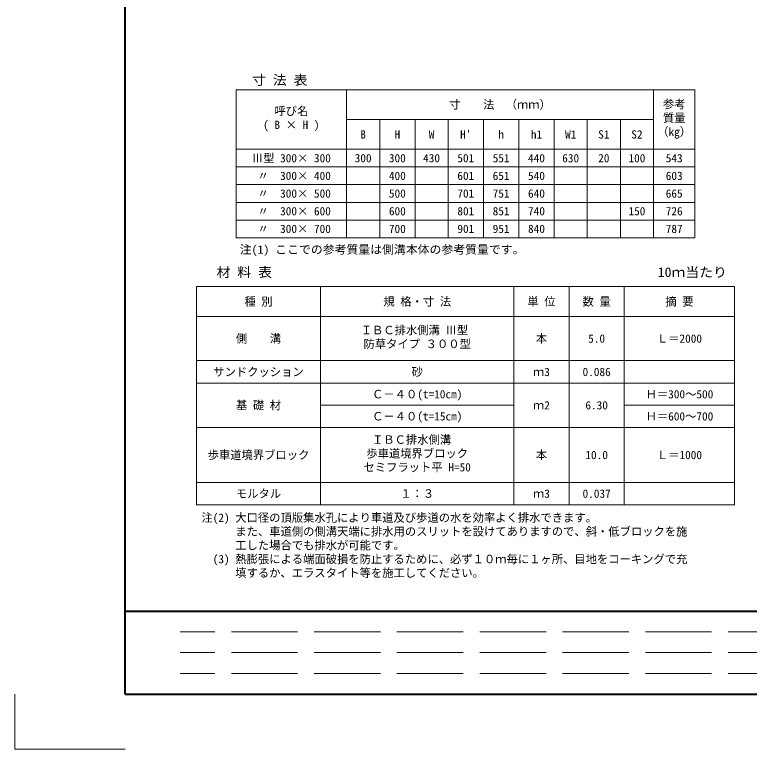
# Model space of a CAD drawing. Units: millimetres at full size; details may follow other scales. Extents: x 164402 to 209100, y 872507 to 885397.
# Drawn here: x 181594 to 184256, y 878947 to 881608 of the extents above; entities that cross this region are included whole.
import ezdxf
from ezdxf.enums import TextEntityAlignment as Align

# ---------------------------------------------------------------- set-up
doc = ezdxf.new("R2010")
doc.units = ezdxf.units.MM
doc.header["$LTSCALE"] = 40
doc.linetypes.add('DASHED', pattern=[7.5, 6, -1.5])
for name, color, linetype, lineweight in [('0_2', 7, 'Continuous', 13), ('Defpoints_3', 8, 'Continuous', 0), ('図枠', 7, 'Continuous', 5), ('寸法表', 30, 'Continuous', 13)]:
    doc.layers.add(name, color=color, linetype=linetype, lineweight=lineweight)
doc.layers.add('文字', color=7, linetype='Continuous')
doc.styles.add('ＭＳ 明朝', font='')
doc.styles.get('ＭＳ 明朝').set_extended_font_data('MS Mincho')

msp = doc.modelspace()

# ---------------------------------------------------------------- linework, layer by layer
at = {"layer": 'Defpoints_3'}
for p, q in [((182796.69, 881056.09), (182916.69, 881056.09)), ((183044.69, 881056.09), (183164.69, 881056.09)), ((183548.69, 881056.09), (183908.69, 881056.09)), ((182796.69, 880992.09), (182916.69, 880992.09)), ((183044.69, 880992.09), (183164.69, 880992.09)), ((183548.69, 880992.09), (183908.69, 880992.09)), ((182796.69, 880928.09), (182916.69, 880928.09)), ((183044.69, 880928.09), (183164.69, 880928.09)), ((183548.69, 880928.09), (183788.69, 880928.09)), ((182796.69, 880864.09), (182916.69, 880864.09)), ((183044.69, 880864.09), (183164.69, 880864.09)), ((183548.69, 880864.09), (183908.69, 880864.09))]:
    msp.add_line(p, q, dxfattribs=at)
at = {"layer": 'Defpoints_3', "color": 7, "lineweight": 13}
for p, q in [((181594.36, 879147.22), (181594.36, 878947.22)), ((181594.36, 878947.22), (181994.36, 878947.22))]:
    msp.add_line(p, q, dxfattribs=at)
at = {"layer": '図枠', "lineweight": 40}
for p, q in [((181994.36, 879147.22), (181994.36, 884687.22)), ((181994.36, 879447.22), (189794.36, 879447.22)), ((181994.36, 879147.22), (189794.36, 879147.22))]:
    msp.add_line(p, q, dxfattribs=at)
at = {"layer": '図枠', "linetype": 'DASHED', "lineweight": 9}
for p, q in [((185319.36, 879372.22), (182194.36, 879372.22)), ((185319.36, 879297.22), (182194.36, 879297.22)), ((185319.36, 879222.22), (182194.36, 879222.22))]:
    msp.add_line(p, q, dxfattribs=at)
at = {"layer": '寸法表'}
for p, q in [((182396.69, 881336.09), (184058.69, 881336.09)), ((182396.69, 881336.09), (182396.69, 880800.09)), ((182796.69, 881336.09), (182796.69, 880800.09)), ((183908.69, 881336.09), (183908.69, 880800.09)), ((184058.69, 881336.09), (184058.69, 880800.09)), ((182796.69, 881228.09), (183908.69, 881228.09)), ((182916.69, 881228.09), (182916.69, 880800.09)), ((183044.69, 881228.09), (183044.69, 880800.09)), ((183164.69, 881228.09), (183164.69, 880800.09)), ((183292.69, 881228.09), (183292.69, 880800.09)), ((183420.69, 881228.09), (183420.69, 880800.09)), ((183548.69, 881228.09), (183548.69, 880800.09)), ((183668.69, 881228.09), (183668.69, 880800.09)), ((183788.69, 881228.09), (183788.69, 880800.09)), ((182396.69, 881120.09), (184058.69, 881120.09)), ((182396.69, 881056.09), (182796.69, 881056.09)), ((182916.69, 881056.09), (183044.69, 881056.09)), ((183164.69, 881056.09), (183548.69, 881056.09)), ((183908.69, 881056.09), (184058.69, 881056.09)), ((182396.69, 880992.09), (182796.69, 880992.09)), ((182916.69, 880992.09), (183044.69, 880992.09)), ((183164.69, 880992.09), (183548.69, 880992.09)), ((183908.69, 880992.09), (184058.69, 880992.09)), ((182396.69, 880928.09), (182796.69, 880928.09)), ((182916.69, 880928.09), (183044.69, 880928.09)), ((183164.69, 880928.09), (183548.69, 880928.09)), ((183788.69, 880928.09), (184058.69, 880928.09)), ((182396.69, 880864.09), (182796.69, 880864.09)), ((182916.69, 880864.09), (183044.69, 880864.09)), ((183164.69, 880864.09), (183548.69, 880864.09)), ((183908.69, 880864.09), (184058.69, 880864.09)), ((182396.69, 880800.09), (184058.69, 880800.09)), ((182252.69, 880622.7), (184202.69, 880622.7)), ((182252.69, 880622.7), (182252.69, 879833.1)), ((182702.69, 880622.7), (182702.69, 879833.1)), ((183402.69, 880622.7), (183402.69, 879833.1)), ((183602.69, 880622.7), (183602.69, 879833.1)), ((183802.69, 880622.7), (183802.69, 879833.1)), ((184202.69, 880622.7), (184202.69, 879833.1)), ((182252.69, 880514.7), (184202.69, 880514.7)), ((182252.69, 880354.7), (184202.69, 880354.7)), ((182252.69, 880273.1), (184202.69, 880273.1)), ((182702.69, 880193.1), (183402.69, 880193.1)), ((183802.69, 880193.1), (184202.69, 880193.1)), ((182252.69, 880113.1), (184202.69, 880113.1)), ((182252.69, 879913.1), (184202.69, 879913.1)), ((182252.69, 879833.1), (184202.69, 879833.1))]:
    msp.add_line(p, q, dxfattribs=at)

# ---------------------------------------------------------------- texts
at = {"layer": '0_2', "style": 'ＭＳ 明朝'}
for s, p in [('注(2) 大口径の頂版集水孔により車道及び歩道の水を効率よく排水できます。', (182270.92, 879800.95)), ('\u3000\u3000\u3000また、車道側の側溝天端に排水用のスリットを設けてありますので、斜・低ブロックを施 ', (182270.92, 879750.95)), ('      工した場合でも排水が可能です。', (182270.92, 879700.95)), ('\u3000(3) 熱膨張による端面破損を防止するために、必ず１０ｍ毎に１ヶ所、目地をコーキングで充', (182270.92, 879650.95)), ('      填するか、エラスタイト等を施工してください。', (182270.92, 879600.95))]:
    msp.add_text(s, height=30.02, dxfattribs=at).set_placement(p, align=Align.TOP_LEFT)
at = {"layer": '寸法表', "style": 'ＭＳ 明朝'}
for s, p in [('寸\u3000\u3000法\u3000（ｍｍ）', (183352.69, 881282.09)), ('B', (182856.69, 881174.09)), ('H', (182980.69, 881174.09)), ('W', (183104.69, 881174.09)), ("H'", (183228.69, 881174.09)), ('h', (183356.69, 881174.09)), ('h1', (183484.69, 881174.09)), ('W1', (183608.69, 881174.09)), ('S1', (183728.69, 881174.09)), ('S2', (183848.69, 881174.09)), ('Ⅲ型 300× 300', (182596.69, 881088.09)), ('300', (182856.69, 881088.09)), ('300', (182980.69, 881088.09)), ('430', (183104.69, 881088.09)), ('501', (183228.69, 881088.09)), ('551', (183356.69, 881088.09)), ('440', (183484.69, 881088.09)), ('630', (183608.69, 881088.09)), ('20', (183728.69, 881088.09)), ('100', (183848.69, 881088.09)), ('543', (183983.69, 881088.09)), (' 〃\u3000300× 400', (182596.69, 881024.09)), ('400', (182980.69, 881024.09)), ('601', (183228.69, 881024.09)), ('651', (183356.69, 881024.09)), ('540', (183484.69, 881024.09)), ('603', (183983.69, 881024.09)), (' 〃\u3000300× 500', (182596.69, 880960.09)), ('500', (182980.69, 880960.09)), ('701', (183228.69, 880960.09)), ('751', (183356.69, 880960.09)), ('640', (183484.69, 880960.09)), ('665', (183983.69, 880960.09)), (' 〃\u3000300× 600', (182596.69, 880896.09)), ('600', (182980.69, 880896.09)), ('801', (183228.69, 880896.09)), ('851', (183356.69, 880896.09)), ('740', (183484.69, 880896.09)), ('150', (183848.69, 880896.09)), ('726', (183983.69, 880896.09)), (' 〃\u3000300× 700', (182596.69, 880832.09)), ('700', (182980.69, 880832.09)), ('901', (183228.69, 880832.09)), ('951', (183356.69, 880832.09)), ('840', (183484.69, 880832.09)), ('787', (183983.69, 880832.09)), ('種 別', (182477.69, 880568.7)), ('規 格・寸 法', (183052.69, 880568.7)), ('単 位', (183502.69, 880568.7)), ('数 量', (183702.69, 880568.7)), ('摘 要', (184002.69, 880568.7)), ('側\u3000\u3000溝', (182477.69, 880434.7)), ('本', (183502.69, 880434.7)), ('5.0', (183702.69, 880434.7)), ('Ｌ＝2000', (184002.69, 880434.7)), ('サンドクッション', (182477.69, 880313.9)), ('砂', (183052.69, 880313.9)), ('ｍ3', (183502.69, 880313.9)), ('0.086', (183702.69, 880313.9)), ('Ｃ－４０(t=10cm)', (183052.69, 880233.1)), ('Ｈ＝300～500', (184002.69, 880233.1)), ('基 礎 材', (182477.69, 880193.1)), ('ｍ2', (183502.69, 880193.1)), ('6.30', (183702.69, 880193.1)), ('Ｃ－４０(t=15cm)', (183052.69, 880153.1)), ('Ｈ＝600～700', (184002.69, 880153.1)), ('歩車道境界ブロック', (182477.69, 880013.1)), ('本', (183502.69, 880013.1)), ('10.0', (183702.69, 880013.1)), ('Ｌ＝1000', (184002.69, 880013.1)), ('モルタル', (182477.69, 879873.1)), ('１：３', (183052.69, 879873.1)), ('ｍ3', (183502.69, 879873.1)), ('0.037', (183702.69, 879873.1))]:
    msp.add_text(s, height=30.02, dxfattribs=at).set_placement(p, align=Align.MIDDLE_CENTER)
for s, p in [('参考', (183942.74, 881298.57)), ('呼び名', (182535.27, 881273.57)), ('質量', (183942.74, 881248.57)), ('( B × H )', (182494.32, 881223.57)), ('（kg）', (183922.27, 881198.57)), ('ＩＢＣ排水側溝 Ⅲ型 ', (182847.94, 880480.17)), ('防草タイプ ３００型', (182858.18, 880430.17)), ('ＩＢＣ排水側溝\u3000', (182888.89, 880083.57)), ('歩車道境界ブロック', (182868.42, 880033.57)), ('セミフラット平 H=50', (182858.18, 879983.57))]:
    msp.add_text(s, height=30.02, dxfattribs=at).set_placement(p, align=Align.TOP_LEFT)
at = {"layer": '文字', "style": 'ＭＳ 明朝', "width": 1.05}
msp.add_text('寸 法 表', height=35.03, dxfattribs=at).set_placement((182554.69, 881371.09), align=Align.MIDDLE_CENTER)
for s, height, p in [('注(1) ここでの参考質量は側溝本体の参考質量です。', 30.02, (182409.56, 880733.01)), ('10ｍ当たり', 35.03, (183923.93, 880647.06))]:
    msp.add_text(s, height=height, dxfattribs=at).set_placement(p, align=Align.BOTTOM_LEFT)
msp.add_text('材 料 表', height=35.03, dxfattribs=at).set_placement((182426.09, 880647.06), align=Align.BOTTOM_CENTER)

doc.saveas('drawing.dxf')
